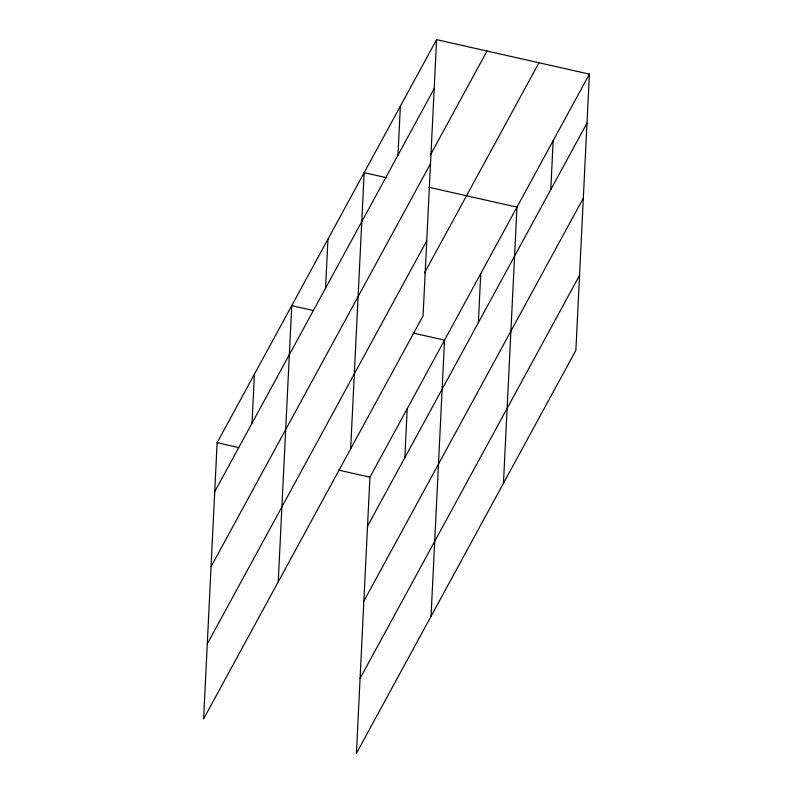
<?xml version="1.0" encoding="UTF-8"?>
<svg xmlns="http://www.w3.org/2000/svg" width="793" height="793" viewBox="0 0 793 793"><rect width="100%" height="100%" fill="white"/><g stroke="black" fill="none" stroke-linecap="round" stroke-linejoin="round"><path stroke-width="1.19" d="M436.586 39.65L217.123 442.692L203.613 718.864L423.075 315.822L436.586 39.65L589.387 74.136L575.877 350.308L356.414 753.35L369.925 477.178L589.387 74.136M252.035 423.175L254.434 374.177M278.234 581.834L291.745 305.662L313.354 310.539M325.556 288.156L327.955 239.159M350.655 448.828L364.165 172.656L386.974 177.801M397.977 155.15L400.376 106.153M404.836 457.66L407.225 408.663M431.035 616.32L444.536 340.147L413.322 333.1M478.357 322.642L480.746 273.644M503.456 483.314L516.967 207.142L429.082 187.307M550.778 189.636L553.177 140.639M214.725 491.69L434.187 88.647M430.361 155.071L487.011 51.03M211.057 566.658L430.52 163.616M207.28 643.896L426.743 240.854M424.483 272.99L538.962 62.756M367.526 526.175L586.989 123.133M363.858 601.144L583.321 198.101M360.081 678.382L579.544 275.34M217.123 442.692L238.733 447.569M338.71 470.13L369.925 477.178"/></g></svg>
